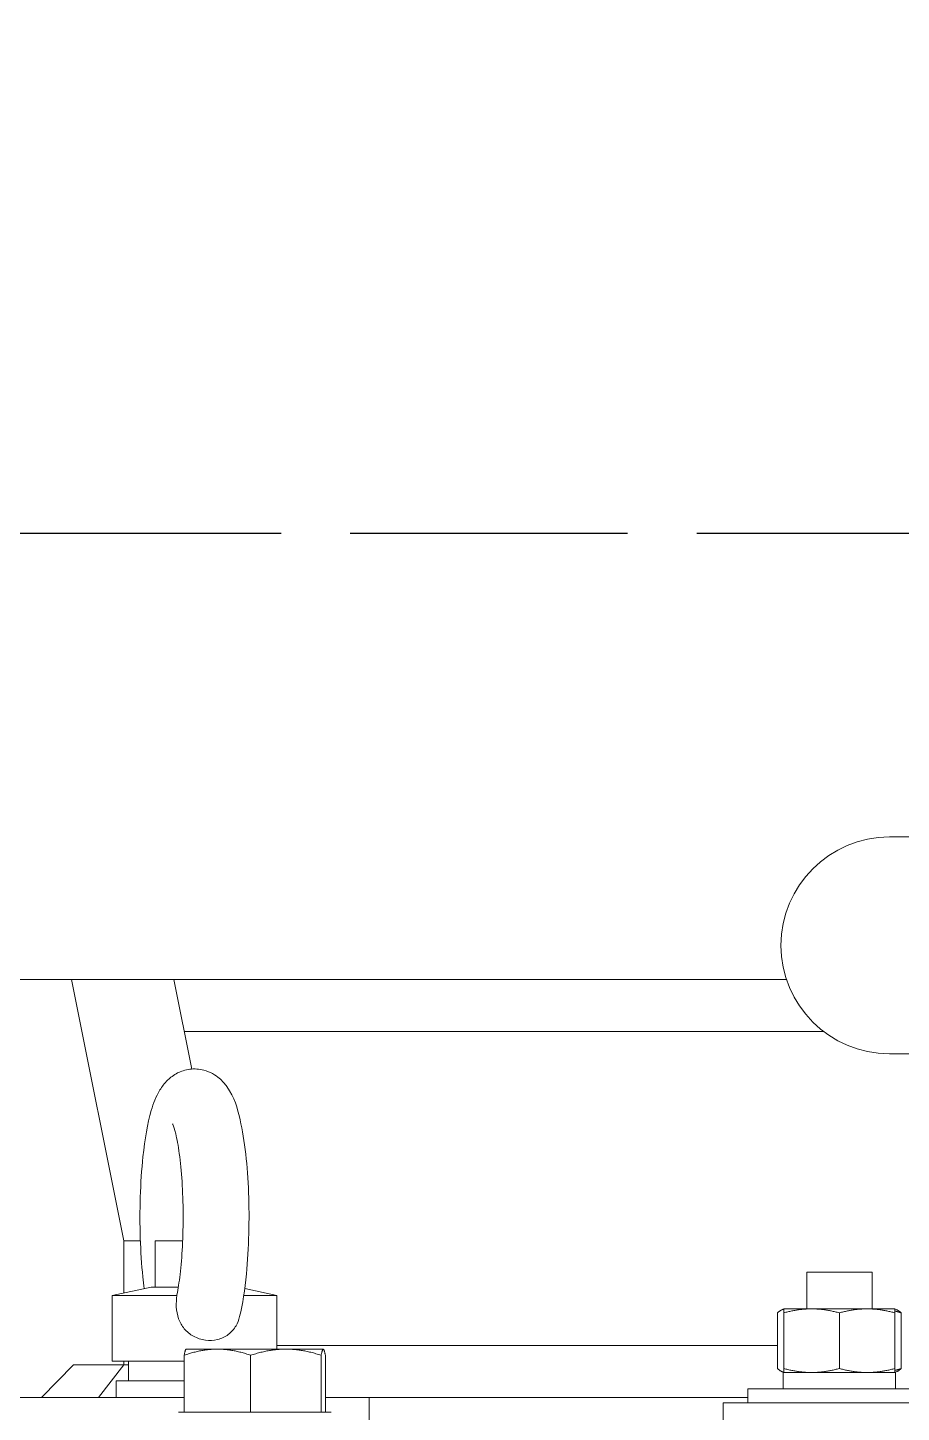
# Model space of a CAD drawing. Header units: inches. Extents: x 17 to 469, y 7 to 301.
# Drawn here: x 82.72 to 91.07, y 124.34 to 137.58 of the extents above; entities that cross this region are included whole.
import ezdxf

# ---------------------------------------------------------------- set-up
doc = ezdxf.new("R2010")
doc.units = ezdxf.units.IN
doc.header["$LTSCALE"] = 14
doc.header["$MEASUREMENT"] = 0
doc.linetypes.add('DASHED_SPACE', pattern=[0.2067, 0.1654, -0.0413])
for name, color, linetype, lineweight in [('Sketch Geometry (ANSI)', 7, 'Continuous', 25), ('Symbol (ANSI)', 7, 'Continuous', 25), ('Visible (ANSI)', 7, 'Continuous', 50)]:
    doc.layers.add(name, color=color, linetype=linetype, lineweight=lineweight)
doc.styles.add('MEMCOR Medium', font='arial.ttf')
doc.dimstyles.new('Default (ANSI)$7', dxfattribs={"dimscale": 14, "dimtxt": 0.15, "dimasz": 0.098425, "dimexe": 0.125, "dimexo": 0.0625, "dimgap": 0.031496, "dimtad": 0, "dimtih": 1, "dimtoh": 1, "dimdec": 4, "dimrnd": 1e-08, "dimzin": 3, "dimdsep": 46, "dimlunit": 5, "dimtxsty": 'MEMCOR Medium', "dimcen": 0.09, "dimdle": 0.393701, "dimclrd": 256, "dimclre": 256, "dimclrt": 256, "dimadec": 0, "dimazin": 1, "dimtfac": 0.8, "dimtofl": 0, "dimtmove": 0, "dimatfit": 3, "dimfxl": 1, "dimfrac": 1, "dimtolj": 1, "dimtzin": 4, "dimlwd": -1, "dimlwe": -1, "dimarcsym": 0})

msp = doc.modelspace()

# ---------------------------------------------------------------- linework, layer by layer
at = {"layer": 'Sketch Geometry (ANSI)', "linetype": 'DASHED_SPACE', "ltscale": 1.144592}
msp.add_line((124.887172, 132.744368), (28.832773, 132.744368), dxfattribs=at)
at = {"layer": 'Visible (ANSI)', "linetype": 'Continuous', "lineweight": 18}
for p, q in [((94.561429, 129.841001), (90.956969, 129.841001)), ((83.134999, 128.479368), (78.984824, 128.479368)), ((84.114679, 128.479368), (83.134999, 128.479368)), ((83.134999, 128.479368), (83.636411, 125.979368)), ((89.9726, 128.479368), (84.114679, 128.479368)), ((84.286694, 127.621718), (84.114679, 128.479368)), ((84.214962, 127.979368), (90.329289, 127.979368)), ((90.956969, 127.767736), (94.539012, 127.767736)), ((83.636411, 125.979368), (83.794976, 125.979368)), ((83.636411, 125.480999), (83.636411, 125.979368)), ((84.199155, 125.979368), (83.937269, 125.979368)), ((83.937269, 125.536373), (83.937269, 125.979368)), ((90.166041, 125.679368), (90.791041, 125.679368)), ((90.166041, 125.679368), (90.166041, 125.328368)), ((90.791041, 125.679368), (90.791041, 125.328368)), ((83.896926, 125.536373), (83.524867, 125.457289)), ((84.157832, 125.536373), (83.896926, 125.536373)), ((84.144435, 125.457289), (83.524867, 125.457289)), ((83.524867, 124.827368), (83.524867, 125.457289)), ((85.09967, 125.457289), (84.78306, 125.457289)), ((84.792443, 125.522592), (85.09967, 125.457289)), ((85.09967, 124.942997), (85.09967, 125.457289)), ((89.886288, 124.757673), (89.886288, 125.290063)), ((89.947541, 125.328368), (89.928809, 125.319633)), ((90.213041, 125.328368), (89.947541, 125.328368)), ((89.947541, 124.757673), (89.947541, 125.290063)), ((90.744041, 125.328368), (90.213041, 125.328368)), ((90.478541, 124.757673), (90.478541, 125.290063)), ((91.009541, 125.328368), (90.744041, 125.328368)), ((91.009541, 125.328368), (91.028273, 125.319633)), ((91.009541, 124.757673), (91.009541, 125.290063)), ((91.070795, 124.757673), (91.070795, 125.290063)), ((84.213568, 124.338997), (84.213568, 124.884405)), ((84.2325, 124.942997), (84.231599, 124.942477)), ((84.531203, 124.942997), (84.2325, 124.942997)), ((85.186303, 124.942997), (84.531203, 124.942997)), ((84.848837, 124.338997), (84.848837, 124.884405)), ((89.886288, 124.979368), (85.09967, 124.979368)), ((85.5436, 124.942997), (85.186303, 124.942997)), ((85.523769, 124.338997), (85.523769, 124.884405)), ((85.5445, 124.942997), (85.5436, 124.942997)), ((85.5445, 124.942997), (85.545401, 124.942477)), ((85.563431, 124.338997), (85.563431, 124.884405)), ((82.848905, 124.479368), (83.155056, 124.791868)), ((83.155056, 124.791868), (83.636411, 124.791868)), ((83.392938, 124.479368), (83.636411, 124.791868)), ((84.213568, 124.827368), (83.524867, 124.827368)), ((83.636411, 124.791868), (83.636411, 124.827368)), ((83.636411, 124.791868), (83.679769, 124.791868)), ((83.679769, 124.639368), (83.679769, 124.827368)), ((84.213568, 124.639368), (83.562269, 124.639368)), ((83.562269, 124.639368), (83.562269, 124.479368)), ((89.947541, 124.719368), (89.928809, 124.728103)), ((89.942041, 124.719368), (91.015041, 124.719368)), ((89.942041, 124.719368), (89.942041, 124.673958)), ((91.009541, 124.719368), (91.028273, 124.728103)), ((91.015041, 124.719368), (91.015041, 124.563368)), ((83.523403, 124.479368), (82.420295, 124.479368)), ((83.523403, 124.479368), (84.113525, 124.479368)), ((84.213568, 124.479368), (84.113525, 124.479368)), ((85.583046, 124.479368), (85.563431, 124.479368)), ((85.583046, 124.479368), (85.982763, 124.479368)), ((85.982763, 124.479368), (89.603541, 124.479368)), ((85.982763, 124.479368), (85.982763, 123.979368)), ((89.603541, 124.563368), (91.353541, 124.563368)), ((89.603541, 124.429368), (89.603541, 124.563368)), ((84.159, 124.338993), (85.618, 124.338993)), ((84.531203, 124.338997), (84.213568, 124.338997)), ((84.2325, 124.338997), (84.2325, 124.338993)), ((84.848837, 124.338997), (84.531203, 124.338997)), ((85.186303, 124.338997), (84.848837, 124.338997)), ((85.523769, 124.338997), (85.186303, 124.338997)), ((85.5436, 124.338997), (85.523769, 124.338997)), ((85.563431, 124.338997), (85.5436, 124.338997)), ((85.5445, 124.338997), (85.5445, 124.338993)), ((89.603541, 124.429368), (89.366969, 124.429368)), ((89.366969, 124.029368), (89.366969, 124.429368)), ((89.603541, 124.429368), (89.990796, 124.429368)), ((92.322773, 124.429368), (89.990796, 124.429368))]:
    msp.add_line(p, q, dxfattribs=at)
msp.add_arc((90.956969, 128.804368), 1.036632, 90, 270, dxfattribs=at)
msp.add_ellipse((90.478541, 124.673958), major_axis=(0, -3.042643), ratio=0.176326981, start_param=4.71238898, end_param=4.748743679, dxfattribs=at)
for points, knots in [([(84.743811, 125.255511), (84.772665, 125.373547), (84.793624, 125.510363), (84.820535, 125.784062), (84.828325, 125.915007), (84.835031, 126.178286), (84.834207, 126.310334), (84.824349, 126.567255), (84.815313, 126.691994), (84.788843, 126.927642), (84.771291, 127.037391), (84.721498, 127.251676), (84.698675, 127.345933), (84.60272, 127.480189), (84.580442, 127.506984), (84.513535, 127.563864), (84.46468, 127.59481), (84.359281, 127.622188), (84.311507, 127.625532), (84.223405, 127.614059), (84.18357, 127.600485), (84.111358, 127.563952), (84.081371, 127.540308), (84.023059, 127.484325), (84.000606, 127.452499), (83.941801, 127.355686), (83.919741, 127.293675), (83.862349, 127.09914), (83.837381, 126.951185), (83.806598, 126.66132), (83.797985, 126.530732), (83.789754, 126.267516), (83.789837, 126.135256), (83.798244, 125.87714), (83.806554, 125.751394), (83.822805, 125.596225), (83.827238, 125.55887), (83.832094, 125.522592)], [3.79541216, 3.79541216, 3.79541216, 3.79541216, 4.229016448, 4.229016448, 4.57723119, 4.57723119, 4.914438054, 4.914438054, 5.252582855, 5.252582855, 5.604736552, 5.604736552, 6.026869526, 6.026869526, 6.125269123, 6.125269123, 6.234567356, 6.234567356, 6.307574349, 6.307574349, 6.377668297, 6.377668297, 6.461118002, 6.461118002, 6.582315152, 6.582315152, 6.848885519, 6.848885519, 7.338221875, 7.338221875, 7.688566474, 7.688566474, 8.026146403, 8.026146403, 8.363820871, 8.363820871, 8.474460074, 8.474460074, 8.474460074, 8.474460074]), ([(84.144708, 125.463167), (84.155609, 125.517785), (84.165872, 125.583716), (84.184083, 125.739028), (84.191666, 125.83031), (84.201876, 126.026143), (84.204281, 126.131109), (84.203141, 126.341014), (84.199536, 126.445938), (84.186863, 126.641939), (84.177859, 126.733224), (84.156602, 126.888482), (84.144452, 126.953834), (84.122234, 127.045439), (84.111709, 127.076489), (84.10409, 127.094653), (84.102785, 127.097187), (84.102785, 127.097187)], [3.895295635, 3.895295635, 3.895295635, 3.895295635, 4.153093519, 4.153093519, 4.440922551, 4.440922551, 4.741364267, 4.741364267, 5.044761459, 5.044761459, 5.343569846, 5.343569846, 5.625566769, 5.625566769, 5.863200922, 5.863200922, 5.943816944, 5.943816944, 5.943816944, 5.943816944]), ([(84.743813, 125.25551), (84.735417, 125.221149), (84.723446, 125.191974), (84.690199, 125.133756), (84.665431, 125.105375), (84.605126, 125.060355), (84.570473, 125.044421), (84.495391, 125.026364), (84.455647, 125.024471), (84.376731, 125.035038), (84.338274, 125.047344), (84.269305, 125.084805), (84.239336, 125.109031), (84.191213, 125.166401), (84.173371, 125.198014), (84.147367, 125.269542), (84.140545, 125.30847), (84.13687, 125.384474), (84.139288, 125.421213), (84.144435, 125.457289)], [0.51954031, 0.51954031, 0.51954031, 0.51954031, 0.810374255, 0.810374255, 1.202831513, 1.202831513, 1.595671209, 1.595671209, 1.990459955, 1.990459955, 2.38348301, 2.38348301, 2.760985396, 2.760985396, 3.119921201, 3.119921201, 3.506258591, 3.506258591, 3.861808851, 3.861808851, 3.861808851, 3.861808851])]:
    msp.add_open_spline(points, degree=3, knots=knots, dxfattribs=at)
msp.add_open_spline([(84.144435, 125.457289), (84.144224, 125.459237), (84.144315, 125.461197), (84.144708, 125.463167)], degree=3, dxfattribs=at)
for points, weights in [([(89.947541, 125.326231), (89.918982, 125.319515), (89.886288, 125.290063)], [1.01375847525, 1.02892942038, 1]), ([(89.947541, 125.290063), (89.947541, 125.328368), (89.947541, 125.328368)], [1, 1.0379548493, 1]), ([(90.213041, 125.328368), (90.089822, 125.328368), (89.947541, 125.290063)], [1, 1.0379548493, 1]), ([(90.478541, 125.290063), (90.33626, 125.328368), (90.213041, 125.328368)], [1, 1.0379548493, 1]), ([(90.744041, 125.328368), (90.620822, 125.328368), (90.478541, 125.290063)], [1, 1.0379548493, 1]), ([(91.009541, 125.290063), (90.86726, 125.328368), (90.744041, 125.328368)], [1, 1.0379548493, 1]), ([(91.009541, 125.328368), (91.009541, 125.328368), (91.009541, 125.290063)], [1, 1.0379548493, 1]), ([(91.070795, 125.290063), (91.039178, 125.300488), (91.009541, 125.307967)], [1, 1.01005189042, 1.01477953359]), ([(91.028273, 125.319633), (91.048374, 125.31026), (91.070795, 125.290063)], [1.01895290532, 1.01965956375, 1]), ([(84.531203, 124.942997), (84.383788, 124.942997), (84.213568, 124.884405)], [1, 1.0379548493, 1]), ([(84.213568, 124.884405), (84.223225, 124.937642), (84.231599, 124.942477)], [1, 1.03436673242, 1.00649781807]), ([(84.848837, 124.884405), (84.678618, 124.942997), (84.531203, 124.942997)], [1, 1.0379548493, 1]), ([(85.186303, 124.942997), (85.029685, 124.942997), (84.848837, 124.884405)], [1, 1.0379548493, 1]), ([(85.523769, 124.884405), (85.342921, 124.942997), (85.186303, 124.942997)], [1, 1.0379548493, 1]), ([(85.5436, 124.942997), (85.534396, 124.942997), (85.523769, 124.884405)], [1, 1.0379548493, 1]), ([(85.563431, 124.884405), (85.552804, 124.942997), (85.5436, 124.942997)], [1, 1.0379548493, 1]), ([(89.886288, 124.757673), (89.918982, 124.728221), (89.947541, 124.721505)], [1, 1.02892942038, 1.01375847525]), ([(89.947541, 124.757673), (90.089822, 124.719368), (90.213041, 124.719368)], [1, 1.0379548493, 1]), ([(89.947541, 124.719368), (89.947541, 124.719368), (89.947541, 124.757673)], [1, 1.0379548493, 1]), ([(90.213041, 124.719368), (90.33626, 124.719368), (90.478541, 124.757673)], [1, 1.0379548493, 1]), ([(90.478541, 124.757673), (90.620822, 124.719368), (90.744041, 124.719368)], [1, 1.0379548493, 1]), ([(90.744041, 124.719368), (90.86726, 124.719368), (91.009541, 124.757673)], [1, 1.0379548493, 1]), ([(91.009541, 124.739769), (91.039178, 124.747248), (91.070795, 124.757673)], [1.01477953359, 1.01005189042, 1]), ([(91.009541, 124.757673), (91.009541, 124.719368), (91.009541, 124.719368)], [1, 1.0379548493, 1]), ([(91.070795, 124.757673), (91.048374, 124.737476), (91.028273, 124.728103)], [1, 1.01965956375, 1.01895290532])]:
    msp.add_rational_spline(points, weights, degree=2, dxfattribs=at)

# ---------------------------------------------------------------- leaders
at = {"layer": 'Symbol (ANSI)', "annotation_type": 0, "has_hookline": 1, "hookline_direction": 1, "text_width": 65.476742}
msp.add_leader([(108.326969, 133.976536), (97.668174, 159.034694), (96.290221, 159.034694)], dimstyle='Default (ANSI)$7', override={"dimasz": 0.098425, "dimtad": 0, "dimldrblk": 'Dot'}, dxfattribs=at)

doc.saveas('drawing.dxf')
